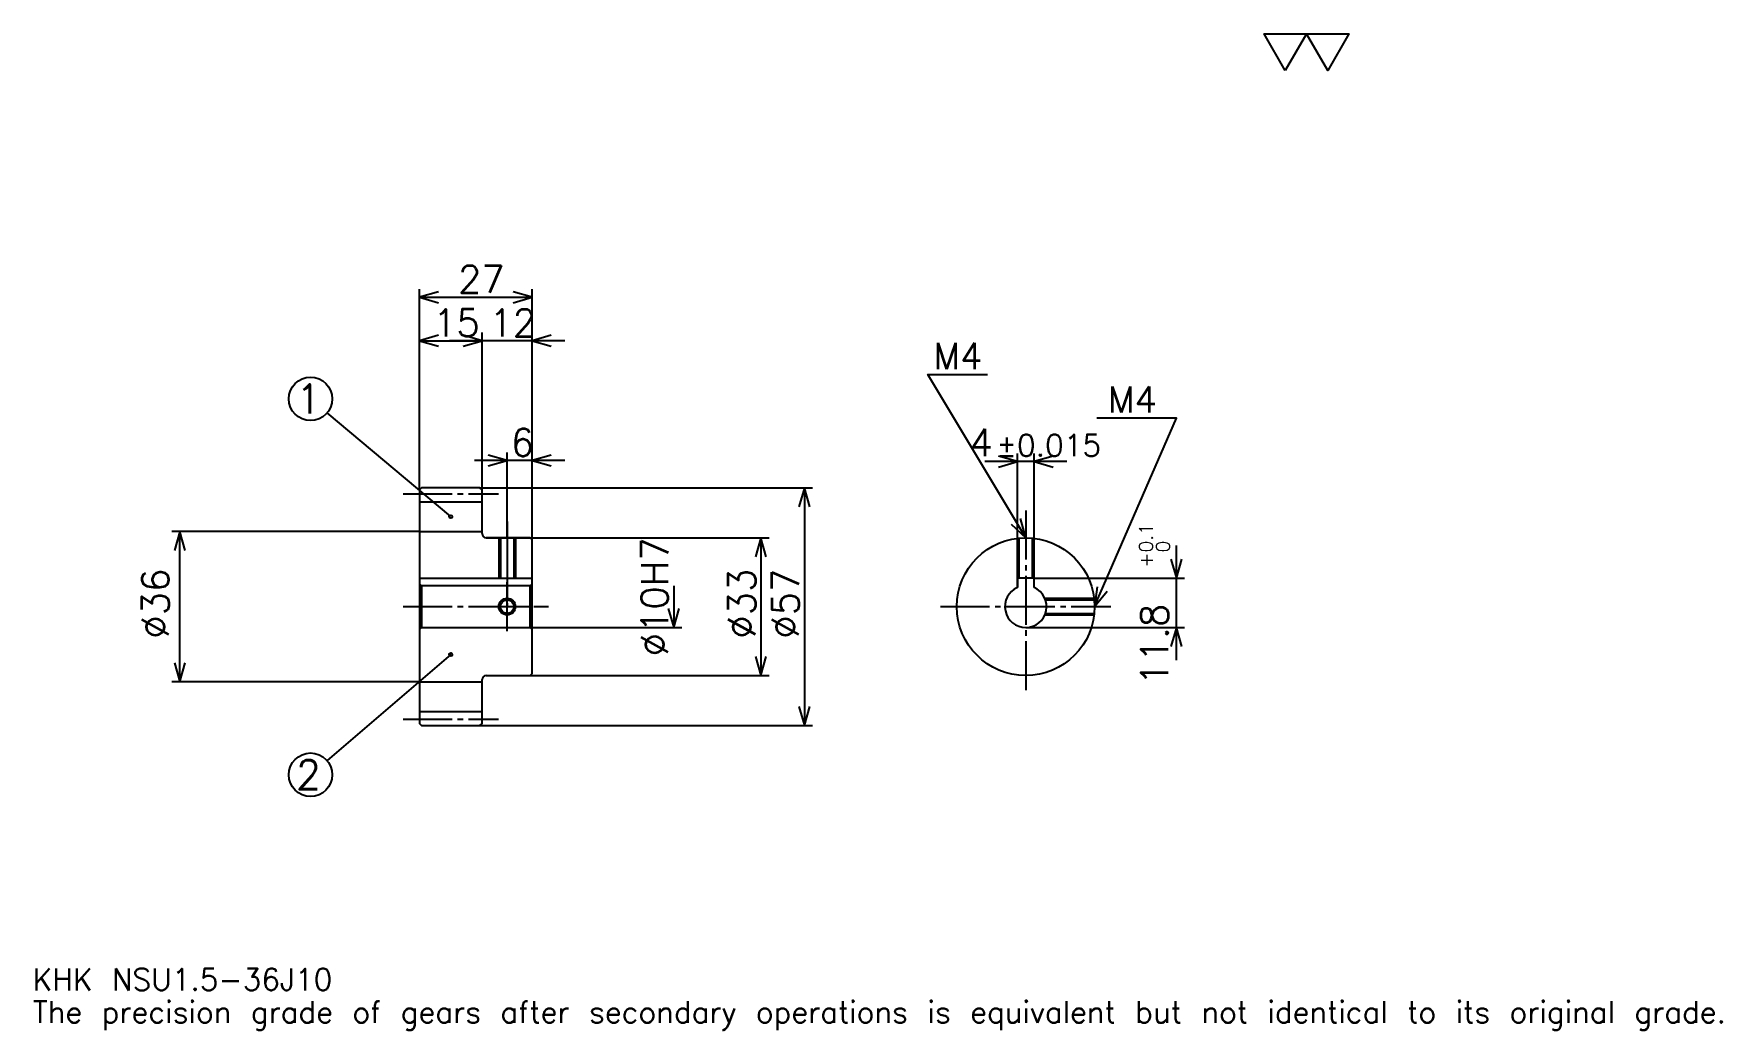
# Model space of a CAD drawing. Extents: x 13 to 418, y 5 to 244.
import ezdxf

# ---------------------------------------------------------------- set-up
doc = ezdxf.new("R2010")
doc.units = 0
doc.linetypes.add('DASHDOT', pattern=[15.652174, 11.73913, -1.304348, 1.304348, -1.304348])
doc.layers.get('0').update_dxf_attribs({"linetype": 'CONTINUOUS'})
doc.layers.add('DASHDOT', color=6, linetype='DASHDOT')
doc.styles.add('KANJI', font='TXT', dxfattribs={"bigfont": 'BIGFONT'})

msp = doc.modelspace()

# ---------------------------------------------------------------- linework, layer by layer
at = {"color": 5}
for p, q in [((105.652168, 134.804352), (105.652168, 182.41304)), ((132.652161, 134.804352), (132.652161, 182.41304)), ((105.652168, 180.456512), (132.652161, 180.456512)), ((105.652168, 170.021729), (120.652168, 170.021729)), ((140.478256, 170.021729), (112.82608, 170.021729)), ((120.652168, 134.804352), (120.652168, 171.978256)), ((113.152168, 127.866844), (83.559525, 152.734711)), ((126.652168, 134.804352), (126.652168, 143.282608)), ((248.891296, 113.104347), (248.891296, 143.021729)), ((252.891296, 113.104347), (252.891296, 143.021729)), ((140.478256, 141.32608), (118.82608, 141.32608)), ((260.717377, 141.065216), (241.065216, 141.065216)), ((105.652168, 134.304352), (105.652168, 134.804352)), ((120.152168, 134.804352), (132.652161, 134.804352)), ((120.652168, 134.304352), (120.652168, 134.804352)), ((126.652168, 122.804344), (126.652168, 134.804352)), ((126.652168, 122.804344), (126.652168, 134.804352)), ((132.652161, 134.804352), (199.82608, 134.804352)), ((132.652161, 122.304344), (132.652161, 134.804352)), ((197.869568, 134.804352), (197.869568, 77.804344)), ((105.652168, 124.304344), (46.304344, 124.304344)), ((48.260864, 88.304344), (48.260864, 124.304344)), ((121.652168, 122.804344), (132.652161, 122.804344)), ((132.652161, 122.804344), (189.391296, 122.804344)), ((187.434784, 122.804344), (187.434784, 89.804344)), ((286.956512, 93.478256), (286.956512, 120.930435)), ((166.565216, 111.304344), (166.565216, 101.304344)), ((252.891296, 113.104347), (288.913055, 113.104347)), ((132.652161, 101.304344), (168.521729, 101.304344)), ((250.891296, 101.304344), (288.913055, 101.304344)), ((113.152168, 94.804344), (83.526657, 69.412689)), ((121.652168, 89.804344), (132.652161, 89.804344)), ((132.652161, 89.804344), (189.391296, 89.804344)), ((105.652168, 88.304344), (46.304344, 88.304344)), ((120.152168, 77.804344), (132.652161, 77.804344)), ((132.652161, 77.804344), (199.82608, 77.804344))]:
    msp.add_line(p, q, dxfattribs=at)
at = {"color": 4}
for p, q in [((105.652168, 131.429352), (120.652168, 131.429352)), ((105.652168, 124.304344), (120.652168, 124.304344)), ((105.652168, 113.104347), (132.652161, 113.104347)), ((106.152168, 111.304344), (106.152168, 101.304344)), ((132.152161, 111.304344), (132.652161, 111.804344)), ((132.152161, 101.304344), (132.652161, 100.804344)), ((105.652168, 88.304344), (120.652168, 88.304344)), ((105.652168, 81.179344), (120.652168, 81.179344))]:
    msp.add_line(p, q, dxfattribs=at)
at = {"color": 7}
msp.add_lwpolyline([(313.043488, 234.782608), (307.956543, 243.600006), (328.304352, 243.600006), (323.217407, 234.782608), (318.130432, 243.600006), (313.043488, 234.782608)], dxfattribs=at)
at = {"color": 5}
for points in [[(110.217384, 181.760864), (105.652168, 180.456512), (110.217384, 179.152176)], [(128.086945, 179.152176), (132.652161, 180.456512), (128.086945, 181.760864)], [(110.217384, 171.32608), (105.652168, 170.021729), (110.217384, 168.717392)], [(116.086952, 168.717392), (120.652168, 170.021729), (116.086952, 171.32608)], [(116.086952, 168.717392), (120.652168, 170.021729), (116.086952, 171.32608)], [(137.217392, 171.32608), (132.652161, 170.021729), (137.217392, 168.717392)], [(250.891296, 122.804344), (227.41304, 161.934784), (241.760864, 161.934784)], [(267.391296, 106.304344), (286.956512, 151.5), (267.913055, 151.5)], [(122.086952, 140.021729), (126.652168, 141.32608), (122.086952, 142.630432)], [(137.217392, 142.630432), (132.652161, 141.32608), (137.217392, 140.021729)], [(244.32608, 139.760864), (248.891296, 141.065216), (244.32608, 142.369568)], [(257.456512, 142.369568), (252.891296, 141.065216), (257.456512, 139.760864)], [(199.173904, 130.23912), (197.869568, 134.804352), (196.565216, 130.23912)], [(247.424042, 126.047905), (250.891296, 122.804344), (249.66098, 127.390068)], [(49.565212, 119.739128), (48.260864, 124.304344), (46.956516, 119.739128)], [(188.73912, 118.239128), (187.434784, 122.804344), (186.130432, 118.239128)], [(285.652161, 117.669563), (286.956512, 113.104347), (288.260864, 117.669563)], [(268.007935, 111.012032), (267.391296, 106.304344), (270.401947, 109.975662)], [(165.260864, 105.86956), (166.565216, 101.304344), (167.869568, 105.86956)], [(288.260864, 96.739128), (286.956512, 101.304344), (285.652161, 96.739128)], [(186.130432, 94.36956), (187.434784, 89.804344), (188.73912, 94.36956)], [(46.956516, 92.86956), (48.260864, 88.304344), (49.565212, 92.86956)], [(196.565216, 82.36956), (197.869568, 77.804344), (199.173904, 82.36956)]]:
    msp.add_lwpolyline(points, dxfattribs=at)
at = {"color": 4}
for points in [[(120.652168, 123.804344), (120.652168, 134.304352), (120.152168, 134.804352), (106.152168, 134.804352), (105.652168, 134.304352), (105.652168, 100.804344)], [(121.652168, 89.804344), (132.152161, 89.804344), (132.652161, 90.304344), (132.652161, 122.304344), (132.152161, 122.804344), (121.652168, 122.804344)], [(124.652168, 122.804344), (124.652168, 113.104347)], [(125.032166, 122.804344), (125.032166, 113.104347)], [(128.272171, 122.804344), (128.272171, 113.104347)], [(128.652161, 122.804344), (128.652161, 113.104347)], [(248.891296, 110.886917), (248.891296, 122.682686)], [(249.271301, 113.104347), (249.271301, 122.724625)], [(252.511292, 113.104347), (252.511292, 122.724625)], [(252.891296, 110.886917), (252.891296, 122.682686)], [(105.652168, 100.804344), (106.152168, 101.304344), (132.152161, 101.304344), (132.152161, 111.304344), (106.152168, 111.304344), (105.652168, 111.804344)], [(252.891296, 110.886917), (252.891296, 113.104347), (248.891296, 113.104347), (248.891296, 110.886917)], [(255.473877, 108.304344), (267.269653, 108.304344)], [(255.621582, 107.924347), (267.311584, 107.924347)], [(255.473877, 104.304344), (267.269653, 104.304344)], [(255.621582, 104.684341), (267.311584, 104.684341)], [(105.652168, 100.804344), (105.652168, 78.304344), (106.152168, 77.804344), (120.152168, 77.804344), (120.652168, 78.304344), (120.652168, 88.804344)]]:
    msp.add_lwpolyline(points, dxfattribs=at)
at = {"color": 5}
for centre, radius in [((79.565216, 156.091309), 5.217391), ((113.152168, 127.866844), 0.391304), ((113.152168, 94.804344), 0.391304), ((79.565216, 66.017387), 5.217391)]:
    msp.add_circle(centre, radius, dxfattribs=at)
at = {"color": 4}
for centre, radius in [((250.891296, 106.304344), 16.5), ((126.652168, 106.304344), 1.62)]:
    msp.add_circle(centre, radius, dxfattribs=at)
at = {"color": 7}
msp.add_circle((126.652168, 106.304344), 2, dxfattribs=at)
at = {"color": 4}
for centre, radius, start, end in [((121.652168, 123.804344), 1, 180, 270), ((250.891296, 106.304344), 5, 113.57817801, 66.42182199), ((121.652168, 88.804344), 1, 90, 180)]:
    msp.add_arc(centre, radius, start, end, dxfattribs=at)
at = {"layer": 'DASHDOT', "color": 7}
for p, q in [((101.739128, 133.304352), (124.565216, 133.304352)), ((250.891296, 129.32608), (250.891296, 85.891296)), ((126.652168, 122.804344), (126.652168, 106.304344)), ((101.739128, 106.304344), (136.565216, 106.304344)), ((230.478256, 106.304344), (271.304352, 106.304344)), ((101.739128, 79.304344), (124.565216, 79.304344))]:
    msp.add_line(p, q, dxfattribs=at)
for points in [[(126.652168, 126.717392), (126.652168, 109.191299)], [(126.652168, 100.391304), (126.652168, 112.217384)], [(120.73912, 106.304344), (132.565216, 106.304344)]]:
    msp.add_lwpolyline(points, dxfattribs=at)

# ---------------------------------------------------------------- texts
at = {"color": 7, "style": 'KANJI'}
for s, height, p in [('27', 6.521739, (114.91304, 181.5)), ('15', 6.521739, (108.91304, 171.065216)), ('12', 6.521739, (122.41304, 171.065216)), ('M4', 6.26087, (228.717377, 163.239136)), ('1', 6.956522, (76.086952, 152.613037)), ('M4', 6.26087, (270.521729, 152.804352)), ('6', 6.521739, (127.5326, 142.369568)), ('4', 6.521739, (237.429138, 142.369568)), ('%%p0.015', 5.217391, (243.884857, 142.369568)), ('2', 6.956522, (76.086952, 62.539127)), ('KHK NSU1.5-36J10', 5.217391, (13.043478, 14.347826)), ('The precision grade of gears after secondary operations is equivalent but not identical to its original grade.', 5.217391, (13.043478, 6.521739))]:
    msp.add_text(s, height=height, dxfattribs=at).set_placement(p)
for s, height, p in [('%%c10H7', 6.521739, (165.260864, 94.402168)), ('0.1', 3.26087, (281.347839, 119.309372)), ('0', 3.26087, (285.391296, 119.309372)), ('+', 3.26087, (281.347839, 115.657196)), ('%%c36', 6.521739, (45.652168, 98.641304)), ('%%c33', 6.521739, (186.130432, 98.641296)), ('%%c57', 6.521739, (196.565216, 98.641296)), ('11.8', 6.521739, (285, 87.428528))]:
    msp.add_text(s, height=height, rotation=90, dxfattribs=at).set_placement(p)

doc.saveas('drawing.dxf')
